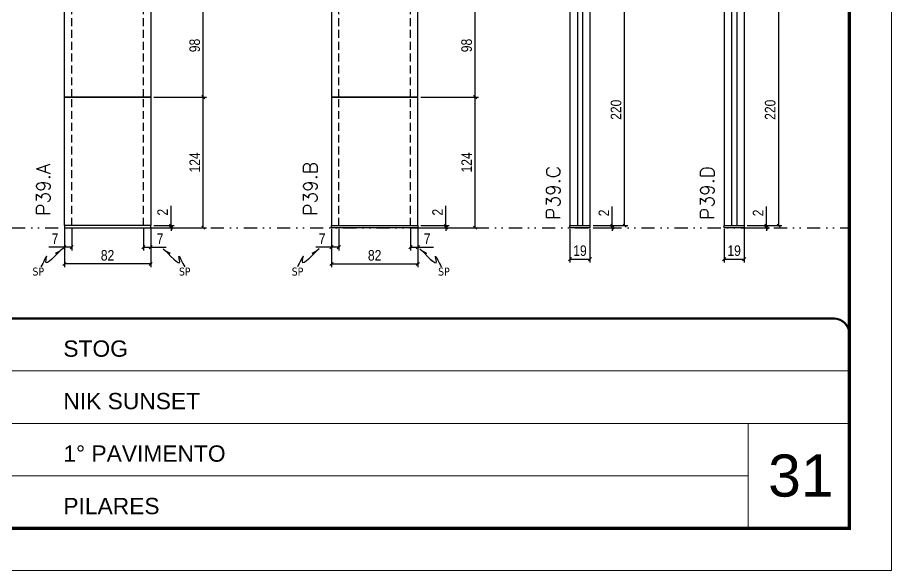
# Model space of a CAD drawing. Header units: millimetres. Extents: x 787 to 8287, y -592 to 17063.
# Drawn here: x 5278 to 6107, y 2854 to 3379 of the extents above; entities that cross this region are included whole.
import ezdxf

# ---------------------------------------------------------------- set-up
doc = ezdxf.new("R2010")
doc.units = ezdxf.units.MM
for name, pattern in [('CONTINUO', [0]), ('DASHED', [0.75, 0.5, -0.25]), ('DIVIDE2', [0.625, 0.25, -0.125, 0, -0.125, 0, -0.125]), ('HIDDEN', [0.375, 0.25, -0.125])]:
    doc.linetypes.add(name, pattern=pattern)
for name, color, linetype, lineweight in [('CARIMBO', 255, 'Continuous', 9), ('Folhas', 255, 'Continuous', 9), ('SARRAFO DE PRESSAO', 251, 'DASHED', 9), ('Texto Seção', 7, 'Continuous', 15)]:
    doc.layers.add(name, color=color, linetype=linetype, lineweight=lineweight)
for name, color, linetype in [('COTA', 241, 'Continuous'), ('Nível', 160, 'Continuous'), ('Painéis', 200, 'Continuous'), ('SARR_2.2x7', 40, 'Continuous'), ('Sarrafo de Pressão', 42, 'HIDDEN'), ('texto', 7, 'Continuous')]:
    doc.layers.add(name, color=color, linetype=linetype)
doc.styles.add('ARIAL', font='arial.ttf')
doc.styles.add('COTA TECNICA', font='techl___.ttf', dxfattribs={"height": 10})
doc.styles.add('COTA TECNICA-50', font='techl___.ttf', dxfattribs={"height": 10})
doc.styles.add('REGUA-120', font='ROMANS.shx', dxfattribs={"height": 15})
doc.styles.get("Standard").update_dxf_attribs({"font": 'arial.ttf'})
doc.dimstyles.new('COTA PAINEL-50', dxfattribs={"dimtxt": 10, "dimasz": 3, "dimexe": 3, "dimexo": 3, "dimgap": 3, "dimtad": 1, "dimdec": 1, "dimzin": 12, "dimdsep": 46, "dimtxsty": 'COTA TECNICA-50', "dimblk1": 'OBLIQUE', "dimblk2": 'OBLIQUE', "dimsah": 1, "dimcen": 0.9, "dimclrd": 4, "dimclre": 4, "dimclrt": 240, "dimadec": 1, "dimazin": 3, "dimtfac": 1, "dimtdec": 1, "dimtmove": 0, "dimatfit": 3, "dimfxl": 0, "dimtolj": 1, "dimtzin": 12, "dimarcsym": 0})
doc.dimstyles.new('PAINEL', dxfattribs={"dimtxt": 10, "dimasz": 3, "dimexe": 3, "dimexo": 3, "dimgap": 3, "dimtad": 1, "dimdec": 1, "dimzin": 12, "dimdsep": 46, "dimtxsty": 'COTA TECNICA', "dimblk1": 'OBLIQUE', "dimblk2": 'OBLIQUE', "dimsah": 1, "dimcen": 0.9, "dimclrd": 4, "dimclre": 4, "dimclrt": 240, "dimadec": 1, "dimazin": 3, "dimtfac": 1, "dimtdec": 1, "dimtmove": 0, "dimatfit": 3, "dimfxl": 0, "dimtolj": 1, "dimtzin": 12, "dimarcsym": 0})
doc.dimstyles.get("Standard").update_dxf_attribs({"dimtxt": 0.18, "dimasz": 0.18, "dimexe": 0.18, "dimexo": 0.0625, "dimgap": 0.09, "dimtad": 0, "dimtih": 1, "dimtoh": 1, "dimdec": 4, "dimzin": 0, "dimdsep": 46, "dimtxsty": 'Standard', "dimcen": 0.09, "dimadec": 0, "dimazin": 0, "dimtfac": 1, "dimtdec": 4, "dimtofl": 0, "dimtmove": 0, "dimatfit": 3, "dimfxl": 0, "dimtolj": 1, "dimtzin": 0, "dimarcsym": 0})

# ---------------------------------------------------------------- blocks, each defined once
blk = doc.blocks.new('9999999999')
at = {"color": 30, "linetype": 'CONTINUO'}
for p, q in [((98564.56, 34379.64), (99583.98, 34379.64)), ((98564.56, 34329.83), (99487.98, 34329.83)), ((99583.98, 34329.83), (99487.98, 34329.83)), ((99487.98, 34329.83), (99487.98, 34230.21)), ((98564.56, 34280.02), (99487.98, 34280.02))]:
    blk.add_line(p, q, dxfattribs=at)
at = {"color": 30, "linetype": 'CONTINUO', "const_width": 2}
blk.add_lwpolyline([(99583.98, 34230.21), (99583.98, 34414.45, 0.414214), (99568.98, 34429.45), (98228.98, 34429.45, 0.414214), (98213.98, 34414.45), (98213.98, 34245.21, 0.414214), (98228.98, 34230.21), (99583.98, 34230.21)], format="xyb", dxfattribs=at)
at = {"layer": 'Folhas'}
blk.add_lwpolyline([(98138.98, 34190.21), (99623.98, 34190.21), (99623.98, 35240.21), (98138.98, 35240.21)], close=True, dxfattribs=at)
at = {"layer": 'Folhas', "color": 30, "const_width": 3}
blk.add_lwpolyline([(98213.98, 34230.21), (99583.98, 34230.21), (99583.98, 35200.21), (98213.98, 35200.21)], close=True, dxfattribs=at)
at = {"color": 7, "linetype": 'Continuous', "ltscale": 5, "style": 'ARIAL'}
for s, height, p in [('STOG', 15.483, (98837.68, 34393.13)), ('NIK SUNSET', 15.483, (98837.68, 34343.32)), ('1° PAVIMENTO', 15.4829, (98837.68, 34293.51)), ('PILARES', 15.483, (98837.68, 34243.7))]:
    blk.add_text(s, height=height, dxfattribs=at).set_placement(p)
blk = doc.blocks.new('_Oblique')
at = {"color": 0, "linetype": 'ByBlock', "lineweight": -2}
blk.add_line((-0.5, -0.5), (0.5, 0.5), dxfattribs=at)
blk = doc.blocks.new('*D826')
at = {"layer": 'COTA', "color": 4, "lineweight": -2}
for p, q in [((5322.16, 3178.53), (5322.16, 3142.17)), ((5404.16, 3178.53), (5404.16, 3142.17)), ((5404.16, 3145.17), (5322.16, 3145.17))]:
    blk.add_line(p, q, dxfattribs=at)
at = {"layer": 'Defpoints', "color": 0}
for p in [(5322.16, 3181.53), (5404.16, 3181.53), (5322.16, 3145.17)]:
    blk.add_point(p, dxfattribs=at)
at = {"layer": 'COTA', "color": 4, "lineweight": -2, "xscale": 3, "yscale": 3, "zscale": 3, "rotation": 180}
blk.add_blockref('_Oblique', (5322.16, 3145.17), dxfattribs=at)
at = {"layer": 'COTA', "color": 4, "lineweight": -2, "xscale": 3, "yscale": 3, "zscale": 3}
blk.add_blockref('_Oblique', (5404.16, 3145.17), dxfattribs=at)
at = {"layer": 'COTA', "color": 240, "insert": (5363.16, 3153.26), "char_height": 10, "attachment_point": 5, "style": 'COTA TECNICA'}
blk.add_mtext('\\A1;82', dxfattribs=at)
blk = doc.blocks.new('*D827')
at = {"layer": 'COTA', "color": 4, "lineweight": -2}
for p, q in [((5397.16, 3178.53), (5397.16, 3158.02)), ((5404.16, 3176.53), (5404.16, 3158.02)), ((5397.16, 3161.02), (5404.16, 3161.02)), ((5404.16, 3161.02), (5418.9, 3161.02))]:
    blk.add_line(p, q, dxfattribs=at)
at = {"layer": 'Defpoints', "color": 0}
for p in [(5397.16, 3181.53), (5404.16, 3179.53), (5404.16, 3161.02)]:
    blk.add_point(p, dxfattribs=at)
at = {"layer": 'COTA', "color": 4, "lineweight": -2, "xscale": 3, "yscale": 3, "zscale": 3, "rotation": 180}
blk.add_blockref('_Oblique', (5397.16, 3161.02), dxfattribs=at)
at = {"layer": 'COTA', "color": 4, "lineweight": -2, "xscale": 3, "yscale": 3, "zscale": 3}
blk.add_blockref('_Oblique', (5404.16, 3161.02), dxfattribs=at)
at = {"layer": 'COTA', "color": 240, "insert": (5413.03, 3169.09), "char_height": 10, "attachment_point": 5, "style": 'COTA TECNICA-50'}
blk.add_mtext('\\A1;7', dxfattribs=at)
blk = doc.blocks.new('*D828')
at = {"layer": 'COTA', "color": 4, "lineweight": -2}
for p, q in [((5329.16, 3178.53), (5329.16, 3158.02)), ((5322.16, 3176.53), (5322.16, 3158.02)), ((5322.16, 3161.02), (5307.43, 3161.02)), ((5329.16, 3161.02), (5322.16, 3161.02))]:
    blk.add_line(p, q, dxfattribs=at)
at = {"layer": 'Defpoints', "color": 0}
for p in [(5322.16, 3179.53), (5329.16, 3181.53), (5322.16, 3161.02)]:
    blk.add_point(p, dxfattribs=at)
at = {"layer": 'COTA', "color": 4, "lineweight": -2, "xscale": 3, "yscale": 3, "zscale": 3, "rotation": 180}
blk.add_blockref('_Oblique', (5322.16, 3161.02), dxfattribs=at)
at = {"layer": 'COTA', "color": 4, "lineweight": -2, "xscale": 3, "yscale": 3, "zscale": 3}
blk.add_blockref('_Oblique', (5329.16, 3161.02), dxfattribs=at)
at = {"layer": 'COTA', "color": 240, "insert": (5313.3, 3169.09), "char_height": 10, "attachment_point": 5, "style": 'COTA TECNICA-50'}
blk.add_mtext('\\A1;7', dxfattribs=at)
blk = doc.blocks.new('*D829')
at = {"layer": 'COTA', "color": 4, "linetype": 'ByBlock', "lineweight": -2}
for p, q in [((5407.16, 3303.53), (5457.03, 3303.53)), ((5454.03, 3179.53), (5454.03, 3303.53)), ((5407.16, 3179.53), (5457.03, 3179.53))]:
    blk.add_line(p, q, dxfattribs=at)
at = {"layer": 'Defpoints', "color": 0, "linetype": 'ByBlock'}
for p in [(5404.16, 3303.53), (5454.03, 3303.53), (5404.16, 3179.53)]:
    blk.add_point(p, dxfattribs=at)
at = {"layer": 'COTA', "color": 4, "linetype": 'ByBlock', "lineweight": -2, "xscale": 3, "yscale": 3, "zscale": 3}
for p, rotation in [((5454.03, 3303.53), 90), ((5454.03, 3179.53), 270)]:
    blk.add_blockref('_Oblique', p, dxfattribs=dict(at, rotation=rotation))
at = {"layer": 'COTA', "color": 240, "linetype": 'ByBlock', "insert": (5445.96, 3241.53), "char_height": 10, "attachment_point": 5, "rotation": 90, "style": 'COTA TECNICA'}
blk.add_mtext('\\A1;124', dxfattribs=at)
blk = doc.blocks.new('*D830')
at = {"layer": 'COTA', "color": 4, "lineweight": -2}
for p, q in [((5423.42, 3181.53), (5423.42, 3200.33)), ((5407.16, 3181.53), (5426.42, 3181.53)), ((5407.16, 3179.53), (5426.42, 3179.53)), ((5423.42, 3179.53), (5423.42, 3181.53)), ((5423.42, 3179.53), (5423.42, 3176.53))]:
    blk.add_line(p, q, dxfattribs=at)
at = {"layer": 'Defpoints', "color": 0}
for p in [(5404.16, 3181.53), (5404.16, 3179.53), (5423.42, 3179.53)]:
    blk.add_point(p, dxfattribs=at)
at = {"layer": 'COTA', "color": 4, "lineweight": -2, "xscale": 3, "yscale": 3, "zscale": 3}
for p, rotation in [((5423.42, 3181.53), 270), ((5423.42, 3179.53), 90)]:
    blk.add_blockref('_Oblique', p, dxfattribs=dict(at, rotation=rotation))
at = {"layer": 'COTA', "color": 240, "insert": (5415.42, 3194.27), "char_height": 10, "attachment_point": 5, "rotation": 90, "style": 'COTA TECNICA-50'}
blk.add_mtext('\\A1;2', dxfattribs=at)
blk = doc.blocks.new('*D831')
at = {"layer": 'COTA', "color": 4, "linetype": 'ByBlock', "lineweight": -2}
for p, q in [((5407.16, 3303.53), (5457.03, 3303.53)), ((5454.03, 3179.53), (5454.03, 3303.53)), ((5407.16, 3179.53), (5457.03, 3179.53))]:
    blk.add_line(p, q, dxfattribs=at)
at = {"layer": 'Defpoints', "color": 0, "linetype": 'ByBlock'}
for p in [(5404.16, 3303.53), (5454.03, 3303.53), (5404.16, 3179.53)]:
    blk.add_point(p, dxfattribs=at)
at = {"layer": 'COTA', "color": 4, "linetype": 'ByBlock', "lineweight": -2, "xscale": 3, "yscale": 3, "zscale": 3}
for p, rotation in [((5454.03, 3303.53), 90), ((5454.03, 3179.53), 270)]:
    blk.add_blockref('_Oblique', p, dxfattribs=dict(at, rotation=rotation))
at = {"layer": 'COTA', "color": 240, "linetype": 'ByBlock', "insert": (5445.96, 3241.53), "char_height": 10, "attachment_point": 5, "rotation": 90, "style": 'COTA TECNICA'}
blk.add_mtext('\\A1;124', dxfattribs=at)
blk = doc.blocks.new('*D832')
at = {"layer": 'COTA', "color": 4, "lineweight": -2}
for p, q in [((5407.16, 3401.53), (5457.03, 3401.53)), ((5454.03, 3303.53), (5454.03, 3401.53)), ((5407.16, 3303.53), (5457.03, 3303.53))]:
    blk.add_line(p, q, dxfattribs=at)
at = {"layer": 'Defpoints', "color": 0}
for p in [(5404.16, 3401.53), (5454.03, 3401.53), (5404.16, 3303.53)]:
    blk.add_point(p, dxfattribs=at)
at = {"layer": 'COTA', "color": 4, "lineweight": -2, "xscale": 3, "yscale": 3, "zscale": 3}
for p, rotation in [((5454.03, 3401.53), 90), ((5454.03, 3303.53), 270)]:
    blk.add_blockref('_Oblique', p, dxfattribs=dict(at, rotation=rotation))
at = {"layer": 'COTA', "color": 240, "insert": (5445.93, 3352.53), "char_height": 10, "attachment_point": 5, "rotation": 90, "style": 'COTA TECNICA-50'}
blk.add_mtext('\\A1;98', dxfattribs=at)
blk = doc.blocks.new('*D835')
at = {"layer": 'COTA', "color": 4, "lineweight": -2}
for p, q in [((5948.58, 3178.53), (5948.58, 3146.63)), ((5967.58, 3178.53), (5967.58, 3146.63)), ((5948.58, 3149.63), (5967.58, 3149.63))]:
    blk.add_line(p, q, dxfattribs=at)
at = {"layer": 'Defpoints', "color": 0}
for p in [(5948.58, 3181.53), (5967.58, 3181.53), (5967.58, 3149.63)]:
    blk.add_point(p, dxfattribs=at)
at = {"layer": 'COTA', "color": 4, "lineweight": -2, "xscale": 3, "yscale": 3, "zscale": 3, "rotation": 180}
blk.add_blockref('_Oblique', (5948.58, 3149.63), dxfattribs=at)
at = {"layer": 'COTA', "color": 4, "lineweight": -2, "xscale": 3, "yscale": 3, "zscale": 3}
blk.add_blockref('_Oblique', (5967.58, 3149.63), dxfattribs=at)
at = {"layer": 'COTA', "color": 240, "insert": (5958.08, 3157.72), "char_height": 10, "attachment_point": 5, "style": 'COTA TECNICA'}
blk.add_mtext('\\A1;19', dxfattribs=at)
blk = doc.blocks.new('*D836')
at = {"layer": 'COTA', "color": 4, "lineweight": -2}
for p, q in [((5988.77, 3181.53), (5988.77, 3199.64)), ((5970.58, 3181.53), (5991.77, 3181.53)), ((5970.58, 3179.53), (5991.77, 3179.53)), ((5988.77, 3179.53), (5988.77, 3181.53)), ((5988.77, 3179.53), (5988.77, 3176.53))]:
    blk.add_line(p, q, dxfattribs=at)
at = {"layer": 'Defpoints', "color": 0}
for p in [(5967.58, 3181.53), (5967.58, 3179.53), (5988.77, 3181.53)]:
    blk.add_point(p, dxfattribs=at)
at = {"layer": 'COTA', "color": 4, "lineweight": -2, "xscale": 3, "yscale": 3, "zscale": 3}
for p, rotation in [((5988.77, 3181.53), 270), ((5988.77, 3179.53), 90)]:
    blk.add_blockref('_Oblique', p, dxfattribs=dict(at, rotation=rotation))
at = {"layer": 'COTA', "color": 240, "insert": (5980.77, 3193.58), "char_height": 10, "attachment_point": 5, "rotation": 90, "style": 'COTA TECNICA-50'}
blk.add_mtext('\\A1;2', dxfattribs=at)
blk = doc.blocks.new('*D1381')
at = {"layer": 'COTA', "color": 4, "lineweight": -2}
for p, q in [((5970.58, 3401.53), (6003.43, 3401.53)), ((6000.43, 3181.53), (6000.43, 3401.53)), ((5970.58, 3181.53), (6003.43, 3181.53))]:
    blk.add_line(p, q, dxfattribs=at)
at = {"layer": 'Defpoints', "color": 0}
for p in [(5967.58, 3401.53), (6000.43, 3401.53), (5967.58, 3181.53)]:
    blk.add_point(p, dxfattribs=at)
at = {"layer": 'COTA', "color": 4, "lineweight": -2, "xscale": 3, "yscale": 3, "zscale": 3}
for p, rotation in [((6000.43, 3401.53), 90), ((6000.43, 3181.53), 270)]:
    blk.add_blockref('_Oblique', p, dxfattribs=dict(at, rotation=rotation))
at = {"layer": 'COTA', "color": 240, "insert": (5992.33, 3291.53), "char_height": 10, "attachment_point": 5, "rotation": 90, "style": 'COTA TECNICA-50'}
blk.add_mtext('\\A1;220', dxfattribs=at)
blk = doc.blocks.new('*D838')
at = {"layer": 'COTA', "color": 4, "lineweight": -2}
for p, q in [((5575.75, 3178.53), (5575.75, 3142.17)), ((5657.75, 3178.53), (5657.75, 3142.17)), ((5575.75, 3145.17), (5657.75, 3145.17))]:
    blk.add_line(p, q, dxfattribs=at)
at = {"layer": 'Defpoints', "color": 0}
for p in [(5575.75, 3181.53), (5657.75, 3181.53), (5657.75, 3145.17)]:
    blk.add_point(p, dxfattribs=at)
at = {"layer": 'COTA', "color": 4, "lineweight": -2, "xscale": 3, "yscale": 3, "zscale": 3, "rotation": 180}
blk.add_blockref('_Oblique', (5575.75, 3145.17), dxfattribs=at)
at = {"layer": 'COTA', "color": 4, "lineweight": -2, "xscale": 3, "yscale": 3, "zscale": 3}
blk.add_blockref('_Oblique', (5657.75, 3145.17), dxfattribs=at)
at = {"layer": 'COTA', "color": 240, "insert": (5616.75, 3153.26), "char_height": 10, "attachment_point": 5, "style": 'COTA TECNICA'}
blk.add_mtext('\\A1;82', dxfattribs=at)
blk = doc.blocks.new('*D839')
at = {"layer": 'COTA', "color": 4, "lineweight": -2}
for p, q in [((5582.75, 3178.53), (5582.75, 3158.02)), ((5575.75, 3176.53), (5575.75, 3158.02)), ((5575.75, 3161.02), (5561.02, 3161.02)), ((5582.75, 3161.02), (5575.75, 3161.02))]:
    blk.add_line(p, q, dxfattribs=at)
at = {"layer": 'Defpoints', "color": 0}
for p in [(5575.75, 3179.53), (5582.75, 3181.53), (5575.75, 3161.02)]:
    blk.add_point(p, dxfattribs=at)
at = {"layer": 'COTA', "color": 4, "lineweight": -2, "xscale": 3, "yscale": 3, "zscale": 3, "rotation": 180}
blk.add_blockref('_Oblique', (5575.75, 3161.02), dxfattribs=at)
at = {"layer": 'COTA', "color": 4, "lineweight": -2, "xscale": 3, "yscale": 3, "zscale": 3}
blk.add_blockref('_Oblique', (5582.75, 3161.02), dxfattribs=at)
at = {"layer": 'COTA', "color": 240, "insert": (5566.89, 3169.09), "char_height": 10, "attachment_point": 5, "style": 'COTA TECNICA-50'}
blk.add_mtext('\\A1;7', dxfattribs=at)
blk = doc.blocks.new('*D760')
at = {"layer": 'COTA', "color": 4, "lineweight": -2}
for p, q in [((5650.75, 3178.53), (5650.75, 3158.02)), ((5657.75, 3176.53), (5657.75, 3158.02)), ((5650.75, 3161.02), (5657.75, 3161.02)), ((5657.75, 3161.02), (5672.48, 3161.02))]:
    blk.add_line(p, q, dxfattribs=at)
at = {"layer": 'Defpoints', "color": 0}
for p in [(5650.75, 3181.53), (5657.75, 3179.53), (5657.75, 3161.02)]:
    blk.add_point(p, dxfattribs=at)
at = {"layer": 'COTA', "color": 4, "lineweight": -2, "xscale": 3, "yscale": 3, "zscale": 3, "rotation": 180}
blk.add_blockref('_Oblique', (5650.75, 3161.02), dxfattribs=at)
at = {"layer": 'COTA', "color": 4, "lineweight": -2, "xscale": 3, "yscale": 3, "zscale": 3}
blk.add_blockref('_Oblique', (5657.75, 3161.02), dxfattribs=at)
at = {"layer": 'COTA', "color": 240, "insert": (5666.62, 3169.09), "char_height": 10, "attachment_point": 5, "style": 'COTA TECNICA-50'}
blk.add_mtext('\\A1;7', dxfattribs=at)
blk = doc.blocks.new('*D761')
at = {"layer": 'COTA', "color": 4, "linetype": 'ByBlock', "lineweight": -2}
for p, q in [((5660.75, 3303.53), (5715.2, 3303.53)), ((5712.2, 3179.53), (5712.2, 3303.53)), ((5660.75, 3179.53), (5715.2, 3179.53))]:
    blk.add_line(p, q, dxfattribs=at)
at = {"layer": 'Defpoints', "color": 0, "linetype": 'ByBlock'}
for p in [(5657.75, 3303.53), (5712.2, 3303.53), (5657.75, 3179.53)]:
    blk.add_point(p, dxfattribs=at)
at = {"layer": 'COTA', "color": 4, "linetype": 'ByBlock', "lineweight": -2, "xscale": 3, "yscale": 3, "zscale": 3}
for p, rotation in [((5712.2, 3303.53), 90), ((5712.2, 3179.53), 270)]:
    blk.add_blockref('_Oblique', p, dxfattribs=dict(at, rotation=rotation))
at = {"layer": 'COTA', "color": 240, "linetype": 'ByBlock', "insert": (5704.13, 3241.53), "char_height": 10, "attachment_point": 5, "rotation": 90, "style": 'COTA TECNICA'}
blk.add_mtext('\\A1;124', dxfattribs=at)
blk = doc.blocks.new('*D762')
at = {"layer": 'COTA', "color": 4, "lineweight": -2}
for p, q in [((5684.47, 3181.53), (5684.47, 3200.33)), ((5660.75, 3181.53), (5687.47, 3181.53)), ((5660.75, 3179.53), (5687.47, 3179.53)), ((5684.47, 3179.53), (5684.47, 3181.53)), ((5684.47, 3179.53), (5684.47, 3176.53))]:
    blk.add_line(p, q, dxfattribs=at)
at = {"layer": 'Defpoints', "color": 0}
for p in [(5657.75, 3181.53), (5657.75, 3179.53), (5684.47, 3179.53)]:
    blk.add_point(p, dxfattribs=at)
at = {"layer": 'COTA', "color": 4, "lineweight": -2, "xscale": 3, "yscale": 3, "zscale": 3}
for p, rotation in [((5684.47, 3181.53), 270), ((5684.47, 3179.53), 90)]:
    blk.add_blockref('_Oblique', p, dxfattribs=dict(at, rotation=rotation))
at = {"layer": 'COTA', "color": 240, "insert": (5676.47, 3194.27), "char_height": 10, "attachment_point": 5, "rotation": 90, "style": 'COTA TECNICA-50'}
blk.add_mtext('\\A1;2', dxfattribs=at)
blk = doc.blocks.new('*D763')
at = {"layer": 'COTA', "color": 4, "linetype": 'ByBlock', "lineweight": -2}
for p, q in [((5660.75, 3303.53), (5715.2, 3303.53)), ((5712.2, 3179.53), (5712.2, 3303.53)), ((5660.75, 3179.53), (5715.2, 3179.53))]:
    blk.add_line(p, q, dxfattribs=at)
at = {"layer": 'Defpoints', "color": 0, "linetype": 'ByBlock'}
for p in [(5657.75, 3303.53), (5712.2, 3303.53), (5657.75, 3179.53)]:
    blk.add_point(p, dxfattribs=at)
at = {"layer": 'COTA', "color": 4, "linetype": 'ByBlock', "lineweight": -2, "xscale": 3, "yscale": 3, "zscale": 3}
for p, rotation in [((5712.2, 3303.53), 90), ((5712.2, 3179.53), 270)]:
    blk.add_blockref('_Oblique', p, dxfattribs=dict(at, rotation=rotation))
at = {"layer": 'COTA', "color": 240, "linetype": 'ByBlock', "insert": (5704.13, 3241.53), "char_height": 10, "attachment_point": 5, "rotation": 90, "style": 'COTA TECNICA'}
blk.add_mtext('\\A1;124', dxfattribs=at)
blk = doc.blocks.new('*D764')
at = {"layer": 'COTA', "color": 4, "lineweight": -2}
for p, q in [((5660.75, 3401.53), (5715.2, 3401.53)), ((5712.2, 3303.53), (5712.2, 3401.53)), ((5660.75, 3303.53), (5715.2, 3303.53))]:
    blk.add_line(p, q, dxfattribs=at)
at = {"layer": 'Defpoints', "color": 0}
for p in [(5657.75, 3401.53), (5712.2, 3401.53), (5657.75, 3303.53)]:
    blk.add_point(p, dxfattribs=at)
at = {"layer": 'COTA', "color": 4, "lineweight": -2, "xscale": 3, "yscale": 3, "zscale": 3}
for p, rotation in [((5712.2, 3401.53), 90), ((5712.2, 3303.53), 270)]:
    blk.add_blockref('_Oblique', p, dxfattribs=dict(at, rotation=rotation))
at = {"layer": 'COTA', "color": 240, "insert": (5704.1, 3352.53), "char_height": 10, "attachment_point": 5, "rotation": 90, "style": 'COTA TECNICA-50'}
blk.add_mtext('\\A1;98', dxfattribs=at)
blk = doc.blocks.new('*D767')
at = {"layer": 'COTA', "color": 4, "lineweight": -2}
for p, q in [((5802.22, 3178.53), (5802.22, 3146.63)), ((5821.22, 3178.53), (5821.22, 3146.63)), ((5802.22, 3149.63), (5821.22, 3149.63))]:
    blk.add_line(p, q, dxfattribs=at)
at = {"layer": 'Defpoints', "color": 0}
for p in [(5802.22, 3181.53), (5821.22, 3181.53), (5821.22, 3149.63)]:
    blk.add_point(p, dxfattribs=at)
at = {"layer": 'COTA', "color": 4, "lineweight": -2, "xscale": 3, "yscale": 3, "zscale": 3, "rotation": 180}
blk.add_blockref('_Oblique', (5802.22, 3149.63), dxfattribs=at)
at = {"layer": 'COTA', "color": 4, "lineweight": -2, "xscale": 3, "yscale": 3, "zscale": 3}
blk.add_blockref('_Oblique', (5821.22, 3149.63), dxfattribs=at)
at = {"layer": 'COTA', "color": 240, "insert": (5811.72, 3157.72), "char_height": 10, "attachment_point": 5, "style": 'COTA TECNICA'}
blk.add_mtext('\\A1;19', dxfattribs=at)
blk = doc.blocks.new('*D768')
at = {"layer": 'COTA', "color": 4, "lineweight": -2}
for p, q in [((5842.41, 3181.53), (5842.41, 3199.64)), ((5824.22, 3181.53), (5845.41, 3181.53)), ((5824.22, 3179.53), (5845.41, 3179.53)), ((5842.41, 3179.53), (5842.41, 3181.53)), ((5842.41, 3179.53), (5842.41, 3176.53))]:
    blk.add_line(p, q, dxfattribs=at)
at = {"layer": 'Defpoints', "color": 0}
for p in [(5821.22, 3181.53), (5821.22, 3179.53), (5842.41, 3181.53)]:
    blk.add_point(p, dxfattribs=at)
at = {"layer": 'COTA', "color": 4, "lineweight": -2, "xscale": 3, "yscale": 3, "zscale": 3}
for p, rotation in [((5842.41, 3181.53), 270), ((5842.41, 3179.53), 90)]:
    blk.add_blockref('_Oblique', p, dxfattribs=dict(at, rotation=rotation))
at = {"layer": 'COTA', "color": 240, "insert": (5834.41, 3193.58), "char_height": 10, "attachment_point": 5, "rotation": 90, "style": 'COTA TECNICA-50'}
blk.add_mtext('\\A1;2', dxfattribs=at)
blk = doc.blocks.new('*D1364')
at = {"layer": 'COTA', "color": 4, "lineweight": -2}
for p, q in [((5824.22, 3401.53), (5857.07, 3401.53)), ((5854.07, 3181.53), (5854.07, 3401.53)), ((5824.22, 3181.53), (5857.07, 3181.53))]:
    blk.add_line(p, q, dxfattribs=at)
at = {"layer": 'Defpoints', "color": 0}
for p in [(5821.22, 3401.53), (5854.07, 3401.53), (5821.22, 3181.53)]:
    blk.add_point(p, dxfattribs=at)
at = {"layer": 'COTA', "color": 4, "lineweight": -2, "xscale": 3, "yscale": 3, "zscale": 3}
for p, rotation in [((5854.07, 3401.53), 90), ((5854.07, 3181.53), 270)]:
    blk.add_blockref('_Oblique', p, dxfattribs=dict(at, rotation=rotation))
at = {"layer": 'COTA', "color": 240, "insert": (5845.97, 3291.53), "char_height": 10, "attachment_point": 5, "rotation": 90, "style": 'COTA TECNICA-50'}
blk.add_mtext('\\A1;220', dxfattribs=at)

msp = doc.modelspace()

# ---------------------------------------------------------------- linework, layer by layer
at = {"layer": 'Nível', "color": 4, "linetype": 'DIVIDE2', "ltscale": 50}
msp.add_line((5146.65, 3179.53), (6067.5, 3179.53), dxfattribs=at)
at = {"layer": 'Painéis'}
for p, q in [((5802.22, 3605.5), (5802.22, 3181.53)), ((5821.22, 3605.5), (5821.22, 3181.53)), ((5948.58, 3584.5), (5948.58, 3181.53)), ((5967.58, 3584.5), (5967.58, 3181.53)), ((5802.22, 3181.53), (5821.22, 3181.53)), ((5802.22, 3181.53), (5821.22, 3181.53)), ((5802.22, 3179.53), (5802.22, 3181.53)), ((5821.22, 3179.53), (5802.22, 3179.53)), ((5821.22, 3181.53), (5821.22, 3179.53)), ((5948.58, 3181.53), (5967.58, 3181.53)), ((5948.58, 3181.53), (5967.58, 3181.53)), ((5948.58, 3179.53), (5948.58, 3181.53)), ((5967.58, 3179.53), (5948.58, 3179.53)), ((5967.58, 3181.53), (5967.58, 3179.53))]:
    msp.add_line(p, q, dxfattribs=at)
for points in [[(5322.16, 3401.53), (5404.16, 3401.53), (5404.16, 3303.53), (5322.16, 3303.53)], [(5657.75, 3401.53), (5575.75, 3401.53), (5575.75, 3303.53), (5657.75, 3303.53)], [(5322.16, 3303.53), (5404.16, 3303.53), (5404.16, 3181.53), (5322.16, 3181.53)], [(5657.75, 3303.53), (5575.75, 3303.53), (5575.75, 3181.53), (5657.75, 3181.53)], [(5322.16, 3179.53), (5404.16, 3179.53), (5404.16, 3181.53), (5322.16, 3181.53)], [(5657.75, 3179.53), (5575.75, 3179.53), (5575.75, 3181.53), (5657.75, 3181.53)]]:
    msp.add_lwpolyline(points, close=True, dxfattribs=at)
at = {"layer": 'SARR_2.2x7'}
for p, q in [((5809.22, 3401.53), (5809.22, 3181.53)), ((5814.22, 3401.53), (5814.22, 3181.53)), ((5955.58, 3401.53), (5955.58, 3181.53)), ((5960.58, 3401.53), (5960.58, 3181.53))]:
    msp.add_line(p, q, dxfattribs=at)
at = {"layer": 'Sarrafo de Pressão', "ltscale": 30}
for p, q in [((5329.16, 3303.53), (5329.16, 3401.53)), ((5397.16, 3303.53), (5397.16, 3401.53)), ((5582.75, 3303.53), (5582.75, 3401.53)), ((5650.75, 3303.53), (5650.75, 3401.53)), ((5329.16, 3181.53), (5329.16, 3303.53)), ((5397.16, 3181.53), (5397.16, 3303.53)), ((5582.75, 3181.53), (5582.75, 3303.53)), ((5650.75, 3181.53), (5650.75, 3303.53))]:
    msp.add_line(p, q, dxfattribs=at)

# ---------------------------------------------------------------- block references
at = {"layer": 'SARRAFO DE PRESSAO', "color": 6, "linetype": 'ByBlock'}
msp.add_blockref('9999999999', (-93516.48, -31336.09), dxfattribs=at)

# ---------------------------------------------------------------- texts
at = {"layer": 'CARIMBO', "style": 'ARIAL'}
msp.add_text('31', height=40, dxfattribs=at).set_placement((5990.36, 2924.26))
at = {"layer": 'texto', "color": 0, "char_height": 7.5, "attachment_point": 5}
for insert in [(5297.39, 3137.85), (5436.41, 3137.85), (5543.51, 3137.85), (5682.53, 3137.85)]:
    msp.add_mtext('{\\fTahoma|b0|i0|c0|p34;\\C4;SP}', dxfattribs=dict(at, insert=insert))
at = {"layer": 'Texto Seção', "char_height": 13, "width": 285.3299, "attachment_point": 7, "rotation": 90, "style": 'REGUA-120'}
for s, insert in [('P39.A', (5308.69, 3190.78)), ('P39.B', (5562.28, 3190.78)), ('\\pt52;P39.C', (5792.77, 3186.94)), ('\\pt52;P39.D', (5939.13, 3186.94))]:
    msp.add_mtext(s, dxfattribs=dict(at, insert=insert))

# ---------------------------------------------------------------- dimensions: what is measured, and where the dimension line sits
at = {"layer": 'COTA'}
for base, p1, p2, angle, picture, middle in [((5454.03, 3401.53), (5404.16, 3303.53), (5404.16, 3401.53), 90, '*D832', (5445.93, 3352.53)), ((5712.2, 3401.53), (5657.75, 3303.53), (5657.75, 3401.53), 90, '*D764', (5704.1, 3352.53)), ((5854.07, 3401.53), (5821.22, 3181.53), (5821.22, 3401.53), 90, '*D1364', (5845.97, 3291.53)), ((6000.43, 3401.53), (5967.58, 3181.53), (5967.58, 3401.53), 90, '*D1381', (5992.33, 3291.53)), ((5322.16, 3161.02), (5329.16, 3181.53), (5322.16, 3179.53), 180, '*D828', (5313.3, 3169.09)), ((5575.75, 3161.02), (5582.75, 3181.53), (5575.75, 3179.53), 180, '*D839', (5566.89, 3169.09))]:
    dim = msp.add_linear_dim(base=base, p1=p1, p2=p2, angle=angle, dimstyle='COTA PAINEL-50', dxfattribs=at)
    dim.commit()
    dim.dimension.update_dxf_attribs({"geometry": picture, "text_midpoint": middle})
at = {"layer": 'COTA', "linetype": 'ByBlock'}
for p1, p2, distance, picture, middle in [((5404.16, 3179.53), (5404.16, 3303.53), -49.87, '*D829', (5445.96, 3241.53)), ((5404.16, 3179.53), (5404.16, 3303.53), -49.87, '*D831', (5445.96, 3241.53)), ((5657.75, 3179.53), (5657.75, 3303.53), -54.45, '*D761', (5704.13, 3241.53)), ((5657.75, 3179.53), (5657.75, 3303.53), -54.45, '*D763', (5704.13, 3241.53))]:
    dim = msp.add_aligned_dim(p1=p1, p2=p2, distance=distance, dimstyle='PAINEL', dxfattribs=at)
    dim.commit()
    dim.dimension.update_dxf_attribs({"geometry": picture, "text_midpoint": middle})
at = {"layer": 'COTA'}
for base, p1, p2, picture, middle in [((5423.42, 3179.53), (5404.16, 3181.53), (5404.16, 3179.53), '*D830', (5423.42, 3194.27)), ((5684.47, 3179.53), (5657.75, 3181.53), (5657.75, 3179.53), '*D762', (5684.47, 3194.27)), ((5842.41, 3181.53), (5821.22, 3179.53), (5821.22, 3181.53), '*D768', (5842.41, 3193.58)), ((5988.77, 3181.53), (5967.58, 3179.53), (5967.58, 3181.53), '*D836', (5988.77, 3193.58))]:
    dim = msp.add_linear_dim(base=base, p1=p1, p2=p2, angle=90, dimstyle='COTA PAINEL-50', dxfattribs=at)
    dim.commit()
    dim.dimension.update_dxf_attribs({"geometry": picture, "text_midpoint": middle, "dimtype": 160})
dim = msp.add_linear_dim(base=(5322.16, 3145.17), p1=(5404.16, 3181.53), p2=(5322.16, 3181.53), angle=180, dimstyle='PAINEL', override={"dimarcsym": 2}, dxfattribs=at)
dim.commit()
dim.dimension.update_dxf_attribs({"geometry": '*D826', "text_midpoint": (5363.16, 3153.26)})
for base, p1, p2, picture, middle in [((5404.16, 3161.02), (5397.16, 3181.53), (5404.16, 3179.53), '*D827', (5413.03, 3169.09)), ((5657.75, 3161.02), (5650.75, 3181.53), (5657.75, 3179.53), '*D760', (5666.62, 3169.09))]:
    dim = msp.add_linear_dim(base=base, p1=p1, p2=p2, dimstyle='COTA PAINEL-50', dxfattribs=at)
    dim.commit()
    dim.dimension.update_dxf_attribs({"geometry": picture, "text_midpoint": middle})
for base, p1, p2, picture, middle in [((5657.75, 3145.17), (5575.75, 3181.53), (5657.75, 3181.53), '*D838', (5616.75, 3153.26)), ((5821.22, 3149.63), (5802.22, 3181.53), (5821.22, 3181.53), '*D767', (5811.72, 3157.72)), ((5967.58, 3149.63), (5948.58, 3181.53), (5967.58, 3181.53), '*D835', (5958.08, 3157.72))]:
    dim = msp.add_linear_dim(base=base, p1=p1, p2=p2, dimstyle='PAINEL', override={"dimarcsym": 2}, dxfattribs=at)
    dim.commit()
    dim.dimension.update_dxf_attribs({"geometry": picture, "text_midpoint": middle})

# ---------------------------------------------------------------- leaders
at = {"layer": 'COTA', "path_type": 1}
for points in [[(5320.34, 3159.35), (5304.55, 3147.51), (5305.48, 3152.32), (5299.92, 3142.54)], [(5415.99, 3159.35), (5431.78, 3147.51), (5430.85, 3152.32), (5436.41, 3142.54)], [(5563.93, 3159.35), (5548.14, 3147.51), (5549.06, 3152.32), (5543.51, 3142.54)], [(5659.58, 3159.35), (5675.37, 3147.51), (5674.44, 3152.32), (5680, 3142.54)]]:
    msp.add_leader(points, dimstyle='Standard', override={"dimasz": 8}, dxfattribs=at)

doc.saveas('drawing.dxf')
